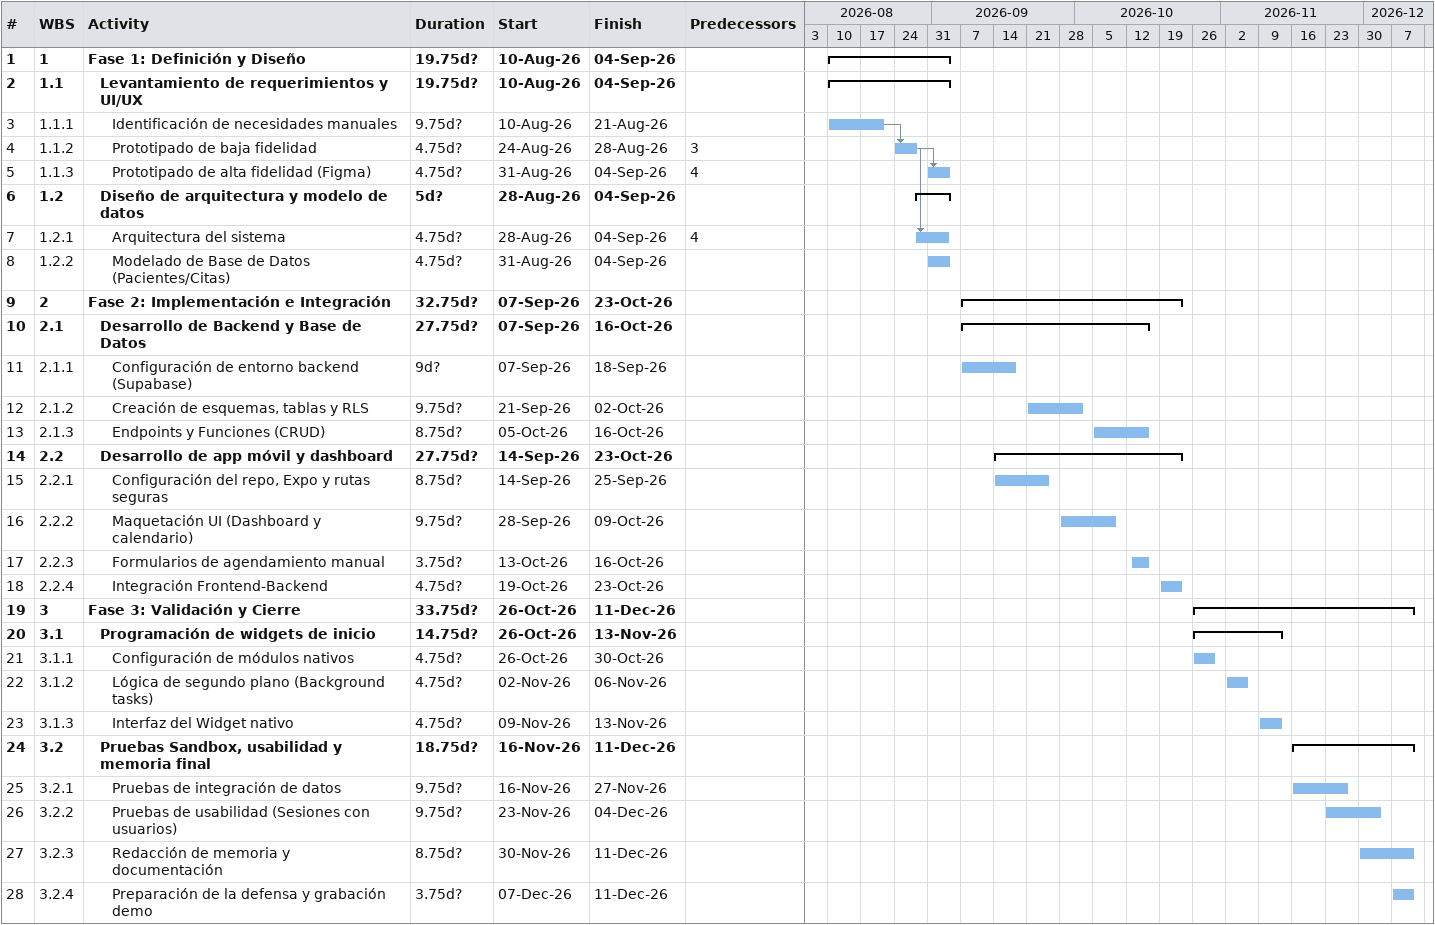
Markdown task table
| ID | WBS | Task | Duration | Start | Finish | Predecessors |
|---|---|---|---|---|---|---|
| 1 | 1 | **Fase 1: Definición y Diseño** | 19.75d? | 2026-08-10 | 2026-09-04 |  |
| 2 | 1.1 | **Levantamiento de requerimientos y UI/UX** | 19.75d? | 2026-08-10 | 2026-09-04 |  |
| 3 | 1.1.1 | Identificación de necesidades manuales | 9.75d? | 2026-08-10 | 2026-08-21 |  |
| 4 | 1.1.2 | Prototipado de baja fidelidad | 4.75d? | 2026-08-24 | 2026-08-28 | 3 |
| 5 | 1.1.3 | Prototipado de alta fidelidad (Figma) | 4.75d? | 2026-08-31 | 2026-09-04 | 4 |
| 6 | 1.2 | **Diseño de arquitectura y modelo de datos** | 5d? | 2026-08-28 | 2026-09-04 |  |
| 7 | 1.2.1 | Arquitectura del sistema | 4.75d? | 2026-08-28 | 2026-09-04 | 4 |
| 8 | 1.2.2 | Modelado de Base de Datos (Pacientes/Citas) | 4.75d? | 2026-08-31 | 2026-09-04 |  |
| 9 | 2 | **Fase 2: Implementación e Integración** | 32.75d? | 2026-09-07 | 2026-10-23 |  |
| 10 | 2.1 | **Desarrollo de Backend y Base de Datos** | 27.75d? | 2026-09-07 | 2026-10-16 |  |
| 11 | 2.1.1 | Configuración de entorno backend (Supabase) | 9d? | 2026-09-07 | 2026-09-18 |  |
| 12 | 2.1.2 | Creación de esquemas, tablas y RLS | 9.75d? | 2026-09-21 | 2026-10-02 |  |
| 13 | 2.1.3 | Endpoints y Funciones (CRUD) | 8.75d? | 2026-10-05 | 2026-10-16 |  |
| 14 | 2.2 | **Desarrollo de app móvil y dashboard** | 27.75d? | 2026-09-14 | 2026-10-23 |  |
| 15 | 2.2.1 | Configuración del repo, Expo y rutas seguras | 8.75d? | 2026-09-14 | 2026-09-25 |  |
| 16 | 2.2.2 | Maquetación UI (Dashboard y calendario) | 9.75d? | 2026-09-28 | 2026-10-09 |  |
| 17 | 2.2.3 | Formularios de agendamiento manual | 3.75d? | 2026-10-13 | 2026-10-16 |  |
| 18 | 2.2.4 | Integración Frontend-Backend | 4.75d? | 2026-10-19 | 2026-10-23 |  |
| 19 | 3 | **Fase 3: Validación y Cierre** | 33.75d? | 2026-10-26 | 2026-12-11 |  |
| 20 | 3.1 | **Programación de widgets de inicio** | 14.75d? | 2026-10-26 | 2026-11-13 |  |
| 21 | 3.1.1 | Configuración de módulos nativos | 4.75d? | 2026-10-26 | 2026-10-30 |  |
| 22 | 3.1.2 | Lógica de segundo plano (Background tasks) | 4.75d? | 2026-11-02 | 2026-11-06 |  |
| 23 | 3.1.3 | Interfaz del Widget nativo | 4.75d? | 2026-11-09 | 2026-11-13 |  |
| 24 | 3.2 | **Pruebas Sandbox, usabilidad y memoria final** | 18.75d? | 2026-11-16 | 2026-12-11 |  |
| 25 | 3.2.1 | Pruebas de integración de datos | 9.75d? | 2026-11-16 | 2026-11-27 |  |
| 26 | 3.2.2 | Pruebas de usabilidad (Sesiones con usuarios) | 9.75d? | 2026-11-23 | 2026-12-04 |  |
| 27 | 3.2.3 | Redacción de memoria y documentación | 8.75d? | 2026-11-30 | 2026-12-11 |  |
| 28 | 3.2.4 | Preparación de la defensa y grabación demo | 3.75d? | 2026-12-07 | 2026-12-11 |  |
